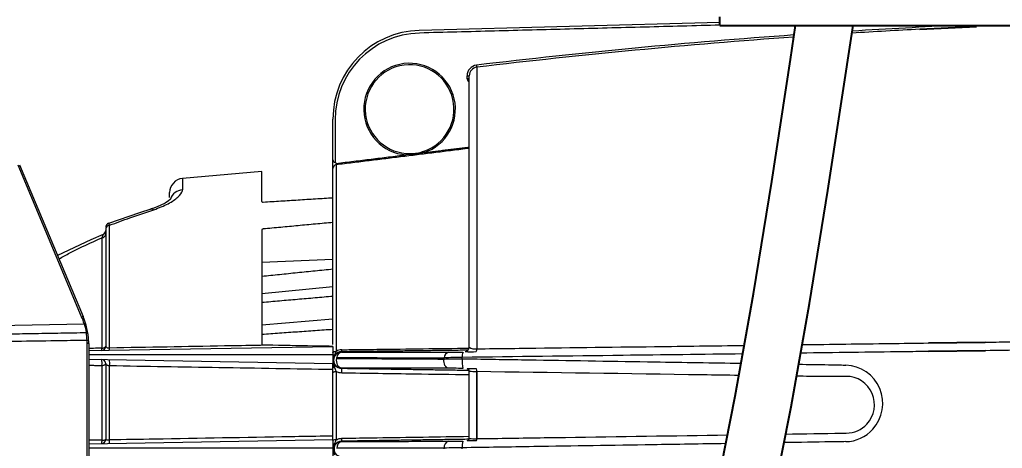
# Model space of a CAD drawing. Header units: inches. Extents: x 1 to 63.1, y 0.7 to 40.3.
# Drawn here: x 5.49 to 12.41, y 12.8 to 15.81 of the extents above; entities that cross this region are included whole.
import ezdxf

# ---------------------------------------------------------------- set-up
doc = ezdxf.new("R2010")
doc.units = ezdxf.units.IN
doc.header["$MEASUREMENT"] = 0
doc.layers.add('DIM', color=1, linetype='Continuous')
doc.layers.add('OBJECT', color=7, linetype='Continuous')
doc.styles.add('Arial', font='arial.ttf')
doc.dimstyles.new('ANSI .40', dxfattribs={"dimscale": 2.666667, "dimtxt": 0.4, "dimasz": 0.5, "dimexe": 0.4, "dimexo": 0.4, "dimgap": 0.2, "dimtad": 0, "dimtih": 1, "dimtoh": 1, "dimzin": 4, "dimdsep": 46, "dimtxsty": 'Arial', "dimcen": 0.2, "dimadec": 0, "dimazin": 0, "dimtfac": 0.75, "dimtofl": 0, "dimtmove": 0, "dimatfit": 3, "dimfxl": 1, "dimfrac": 1, "dimtolj": 1, "dimtzin": 0, "dimarcsym": 0})

# ---------------------------------------------------------------- blocks, each defined once
blk = doc.blocks.new('*D4')
at = {"layer": 'Defpoints', "color": 0, "transparency": 16777216}
for p in [(13.3715, 26.8592), (3.4215, 12.4782), (13.294, 12.4782)]:
    blk.add_point(p, dxfattribs=at)
at = {"layer": 'DIM', "color": 0, "lineweight": -2, "transparency": 16777216}
for p, q in [((12.9715, 26.8592), (3.0215, 26.8592)), ((3.4215, 26.3592), (3.4215, 20.4592)), ((3.4215, 12.9782), (3.4215, 18.8782)), ((12.894, 12.4782), (3.0215, 12.4782))]:
    blk.add_line(p, q, dxfattribs=at)
at = {"layer": 'DIM', "color": 0, "transparency": 16777216}
for points in [[(3.3381, 26.3592), (3.5048, 26.3592), (3.4215, 26.8592)], [(3.3381, 12.9782), (3.5048, 12.9782), (3.4215, 12.4782)]]:
    blk.add_solid(points, dxfattribs=at)
at = {"layer": 'DIM', "color": 0, "transparency": 16777216, "insert": (3.4215, 19.6687), "char_height": 0.4, "attachment_point": 5, "style": 'Arial'}
blk.add_mtext('\\A1;12.72-14.38\\P[323mm] - [365mm]', dxfattribs=at)

msp = doc.modelspace()

# ---------------------------------------------------------------- linework, layer by layer
at = {"layer": 'OBJECT', "linetype": 'Continuous', "lineweight": 15}
for p, q in [((10.419, 15.793), (8.3026, 15.7376)), ((8.707, 15.4783), (8.707, 13.4966)), ((8.639, 15.3957), (8.639, 15.418)), ((8.654, 13.5072), (8.654, 15.4184)), ((7.694, 14.8257), (7.694, 15.1128)), ((7.709, 15.1072), (7.709, 14.8084)), ((5.9246, 13.7224), (5.4775, 14.7882)), ((5.4879, 14.7909), (5.9351, 13.7251)), ((7.194, 14.7444), (6.6353, 14.6955)), ((7.194, 14.533), (7.194, 14.7444)), ((7.694, 13.5261), (7.694, 14.7666)), ((7.7159, 14.7913), (7.7159, 13.4789)), ((6.6353, 14.6955), (6.6353, 14.6158)), ((6.544, 14.5611), (6.544, 14.5959)), ((6.094, 14.3401), (6.094, 13.5153)), ((6.1214, 13.5022), (6.1214, 14.3661)), ((7.194, 14.3334), (7.194, 13.5225)), ((6.0676, 14.2786), (6.0676, 13.5009)), ((7.694, 14.1243), (7.194, 14.1034)), ((7.694, 13.9335), (7.194, 13.8829)), ((7.694, 13.7062), (7.194, 13.6624)), ((5.2233, 13.66), (5.9425, 13.6725)), ((5.9628, 11.4213), (5.9628, 13.536)), ((5.974, 13.5317), (5.974, 11.4257)), ((5.974, 13.4838), (7.694, 13.5138)), ((7.7541, 13.473), (7.754, 13.476)), ((8.477, 13.4246), (8.477, 13.4325)), ((8.6048, 13.4268), (8.6048, 13.4364)), ((8.6244, 13.4773), (8.6244, 13.4774)), ((5.974, 13.4238), (7.694, 13.3938)), ((6.0676, 13.3795), (6.0676, 12.8544)), ((6.094, 13.3922), (6.094, 12.8597)), ((6.1214, 12.8555), (6.1214, 13.3789)), ((7.7541, 13.3616), (7.754, 13.3599)), ((7.694, 12.8514), (7.694, 13.3525)), ((7.7159, 13.3371), (7.7159, 12.8555)), ((8.6393, 13.3549), (8.6393, 13.3554)), ((8.654, 12.8663), (8.654, 13.3404)), ((8.7069, 12.8643), (8.7069, 13.3363)), ((8.7072, 13.3363), (8.7072, 12.8643)), ((5.974, 12.8281), (7.694, 12.8582)), ((7.7541, 12.844), (7.7541, 12.8464)), ((8.6393, 12.8513), (8.6393, 12.8518)), ((8.477, 12.7925), (8.477, 12.7982)), ((8.6048, 12.7926), (8.6048, 12.8003))]:
    msp.add_line(p, q, dxfattribs=at)
at = {"layer": 'OBJECT'}
for p, q in [((10.419, 15.7728), (10.419, 15.8328)), ((10.419, 15.7728), (16.169, 15.7728)), ((11.8272, 15.7457), (12.2268, 15.7651)), ((11.8877, 13.5379), (12.2877, 13.5434)), ((12.2894, 13.4834), (11.8894, 13.478))]:
    msp.add_line(p, q, dxfattribs=at)
for points in [[(10.398, 12.5091), (10.5272, 13.163), (10.6556, 13.8838), (10.7847, 14.673), (10.9159, 15.5322), (10.9508, 15.7728)], [(10.7896, 12.4268), (10.9205, 13.0892), (11.05, 13.8164), (11.1799, 14.6105), (11.3574, 15.7728)]]:
    msp.add_lwpolyline(points, dxfattribs=at)
at = {"layer": 'OBJECT', "linetype": 'Continuous', "lineweight": 15, "flags": 128}
for points in [[(6.5523, 14.5517), (6.5526, 14.5522), (6.5482, 14.5478), (6.5351, 14.5374), (6.5117, 14.5226), (6.4771, 14.505), (6.4321, 14.487), (6.4115, 14.4807)], [(6.4122, 14.4804), (6.3309, 14.4546), (6.1137, 14.3796)], [(6.4122, 14.4804), (6.422, 14.4806), (6.4332, 14.4754)], [(6.0755, 14.3003), (5.9884, 14.2632), (5.7552, 14.1538)], [(5.9736, 13.5521), (5.9733, 13.553), (5.9726, 13.5539), (5.9716, 13.5547), (5.9701, 13.5553), (5.9684, 13.5558), (5.9665, 13.5561), (5.9645, 13.5562), (5.9624, 13.5562)], [(5.974, 13.5317), (5.9738, 13.5326), (5.9731, 13.5335), (5.972, 13.5343), (5.9706, 13.535), (5.9689, 13.5355), (5.967, 13.5359), (5.9649, 13.536), (5.9628, 13.536)], [(6.0676, 13.5009), (6.073, 13.5015), (6.078, 13.5025), (6.0825, 13.5039), (6.0865, 13.5057), (6.0897, 13.5078), (6.092, 13.5102), (6.0935, 13.5127), (6.094, 13.5153)], [(7.694, 13.4682), (7.6944, 13.4702), (7.6956, 13.472), (7.6976, 13.4738), (7.7003, 13.4754), (7.7036, 13.4767), (7.7074, 13.4778), (7.7115, 13.4785), (7.7159, 13.4789)], [(7.7541, 13.3616), (7.7462, 13.3633), (7.7388, 13.3676), (7.7322, 13.3745), (7.7269, 13.3834), (7.723, 13.3939), (7.7208, 13.4056), (7.7205, 13.4176), (7.722, 13.4295)], [(6.0676, 13.3795), (6.073, 13.38), (6.078, 13.3809), (6.0825, 13.3821), (6.0865, 13.3837), (6.0897, 13.3856), (6.092, 13.3877), (6.0935, 13.3899), (6.094, 13.3922)], [(7.705, 13.3658), (7.7068, 13.3681), (7.7083, 13.3704), (7.7095, 13.3726), (7.7104, 13.3746), (7.7109, 13.3765), (7.7111, 13.3782), (7.7109, 13.3796), (7.7103, 13.3807)], [(8.5091, 13.3598), (8.5016, 13.3613), (8.4946, 13.3654), (8.4882, 13.3719), (8.483, 13.3803), (8.4791, 13.3903), (8.4768, 13.4014), (8.476, 13.413), (8.477, 13.4246)], [(7.694, 13.3279), (7.6944, 13.3295), (7.6956, 13.3312), (7.6976, 13.3327), (7.7003, 13.334), (7.7036, 13.3352), (7.7074, 13.3361), (7.7115, 13.3367), (7.7159, 13.3371)]]:
    msp.add_lwpolyline(points, dxfattribs=at)
at = {"layer": 'OBJECT', "linetype": 'Continuous', "lineweight": 15}
for centre, radius, start, end in [((8.319, 15.1128), 0.625, 91.5, 180), ((8.3199, 15.1082), 0.611, 91.58763, 180.09036), ((14.3545, -32.0945), 47.9069, 93.02392, 93.59675), ((14.2482, -30.9911), 46.8132, 92.62976, 93.54793), ((14.3545, -32.0945), 47.9069, 92.3283, 92.54544), ((14.2482, -30.9911), 46.8132, 94.0512, 96.80007), ((14.3545, -32.0945), 47.9069, 94.08848, 96.76999), ((8.234, 15.1834), 0.3225, 288.5241, 265.53653), ((8.234, 15.1832), 0.3125, 288.5241, 265.53653), ((8.7142, 15.4181), 0.0752, 96.80073, 180.09434), ((8.7142, 15.4185), 0.0602, 96.87446, 180.10708), ((16.396, 16.3916), 7.7431, 186.66576, 186.77359), ((8.6428, 15.5611), 0.1431, 268.50582, 274.50074), ((8.6418, 15.3698), 0.0261, 62.22396, 96.18335), ((8.6887, 15.412), 0.0523, 198.16847, 228.40032), ((8.6177, 15.3459), 0.0542, 47.95121, 66.81561), ((7.9493, 14.7504), 0.4075, 18.18737, 19.55739), ((7.7184, 14.8317), 0.0252, 193.7544, 247.86662), ((8.7372, 14.8231), 0.5298, 174.74192, 175.79543), ((7.7189, 14.7666), 0.0249, 96.8652, 179.90111), ((7.8047, 14.9356), 0.1592, 233.03014, 237.40217), ((5.7291, 15.3815), 2.0726, 343.45511, 343.74726), ((6.644, 14.5959), 0.1, 95, 180), ((6.6427, 14.5166), 0.0994, 94.28408, 159.91506), ((6.064, 14.3285), 0.03, 292.48317, 359.99615), ((6.124, 14.3518), 0.03, 110.03756, 180.00306), ((6.1218, 14.3382), 0.0278, 90.81005, 176.1551), ((6.0666, 14.306), 0.0274, 272.11139, 355.80945), ((5.9342, 13.7066), 0.0185, 87.3285, 121.25068), ((5.4728, 13.5329), 0.49, 16.55722, 22.76), ((5.474, 13.5317), 0.5, 2.34516, 22.76), ((5.9507, 13.6547), 0.0197, 82.49481, 114.76904), ((26.5379, 19.1581), 21.3135, 194.91453, 195.0846), ((0.4218, 13.2295), 5.5502, 3.37466, 3.94605), ((5.959, 13.6014), 0.01, 8.18239, 91), ((6.064, 13.5153), 0.03, 271, 0), ((6.0418, 13.498), 0.0261, 330.87896, 6.36213), ((6.085, 13.4989), 0.0365, 339.81277, 5.20986), ((8.6238, 13.5076), 0.0302, 271.14627, 0.27214), ((8.624, 13.5072), 0.03, 270.8177, 359.99572), ((8.6935, 13.5668), 0.0714, 236.43364, 280.92386), ((8.6667, 13.4926), 0.0405, 336.88162, 5.65843), ((7.7878, 13.4103), 0.094, 151.75989, 208.24011), ((7.7543, 13.4179), 0.0576, 140.0478, 220.24182), ((7.7153, 13.4348), 0.0225, 117.24883, 142.03723), ((7.755, 13.4173), 0.0557, 91.013, 269.05194), ((7.7074, 13.4595), 0.00532, 242.81306, 300.60724), ((7.7549, 13.418), 0.058, 90.82341, 140.45554), ((7.7579, 13.4065), 0.0837, 90.84679, 120.10374), ((7.722, 13.4328), 0.0033, 91.35422, 269.24453), ((7.7623, 13.4335), 0.0404, 101.76929, 176.24854), ((9.7722, 363.0212), 349.5911, 269.663968, 269.787723), ((7.7258, 13.4886), 0.0309, 335.8922, 2.96221), ((8.5187, 13.4319), 0.0417, 103.02682, 179.19178), ((8.661, 9.5265), 3.9103, 90.82352, 92.6967), ((8.7559, 13.4043), 0.1527, 171.53664, 197.35555), ((8.6799, 13.4441), 0.0755, 157.31207, 185.81599), ((8.6696, 14.304), 0.828, 266.86958, 272.37612), ((6.064, 13.3922), 0.03, 0, 89), ((5.9836, 13.3948), 0.0854, 349.67092, 18.7179), ((6.008, 13.3945), 0.1145, 352.14455, 13.50413), ((7.7032, 13.4112), 0.0454, 258.31396, 272.23822), ((7.7549, 13.4179), 0.058, 219.83031, 269.19364), ((7.685, 13.3374), 0.0726, 350.79716, 17.9765), ((11.2961, 13.1118), 0.2704, 317.99579, 87.79771), ((8.6758, 12.2161), 1.1399, 88.51435, 91.83765), ((8.639, 13.3404), 0.015, 0.00426, 89.00462), ((8.639, 13.3399), 0.015, 47.69201, 89.00099), ((8.64, 13.3426), 0.0121, 42.47593, 84.34551), ((8.639, 13.3399), 0.015, 0.00119, 47.69212), ((8.7026, 13.6282), 0.292, 260.41151, 270.83473), ((8.6701, 13.3425), 0.0376, 350.52765, 20.27646), ((8.6641, 13.3426), 0.0433, 351.6108, 17.40287), ((8.7051, 13.3876), 0.0514, 271.95198, 272.28902), ((11.3083, 13.1034), 0.1996, 316.89636, 90.05833), ((11.3069, 13.1052), 0.2019, 270.71862, 316.81977), ((11.3004, 13.1081), 0.2647, 271.04623, 317.96975), ((6.064, 12.8597), 0.03, 271, 0), ((6.0174, 12.8482), 0.0506, 338.53045, 7.00616), ((6.0734, 12.8938), 0.0399, 261.69287, 301.09473), ((6.1151, 12.9055), 0.0504, 245.2434, 277.17598), ((6.0519, 12.8488), 0.0698, 344.90762, 5.45479), ((7.7111, 12.82), 0.0358, 82.21531, 118.59282), ((7.7081, 12.8139), 0.0144, 102.79067, 170.43216), ((7.7854, 12.7888), 0.0894, 154.10744, 205.89256), ((7.7546, 12.7914), 0.0547, 142.86672, 217.23108), ((7.755, 12.7912), 0.0529, 90.99437, 269.00566), ((7.7188, 12.8451), 0.0221, 231.12662, 248.99124), ((7.7549, 12.7914), 0.055, 90.82651, 143.09672), ((7.7664, 12.8011), 0.0446, 105.99549, 185.65477), ((7.7123, 12.8622), 0.0447, 339.26226, 6.46118), ((8.5218, 12.8032), 0.0451, 106.32058, 186.43147), ((8.7103, 12.8124), 0.1062, 160.68776, 186.52132), ((8.639, 12.8663), 0.015, 270.99538, 359.99574), ((8.639, 12.8668), 0.015, 270.9982, 325.72549), ((8.6742, 13.6578), 0.8072, 267.51657, 272.21006), ((8.6394, 12.8659), 0.0141, 277.38263, 327.72788), ((8.639, 12.8668), 0.015, 325.72672, 359.99951), ((8.6902, 13.115), 0.2513, 261.71426, 273.80219), ((8.6821, 12.8611), 0.0253, 336.95942, 7.21608), ((8.6779, 12.861), 0.0291, 340.32044, 6.45117), ((8.7051, 12.9782), 0.114, 270.8785, 271.03031), ((7.722, 12.7964), 0.000367, 90.87425, 269.13014)]:
    msp.add_arc(centre, radius, start, end, dxfattribs=at)
for points, degree in [([(10.419, 15.7742), (8.303, 15.7189)], 1), ([(8.654, 14.907), (7.7159, 14.7913)], 1), ([(8.3364, 14.8776), (8.654, 14.9168)], 1), ([(7.7189, 14.8015), (8.2089, 14.8619)], 1), ([(7.2037, 14.5294), (7.694, 14.5602)], 1), ([(7.694, 14.3857), (7.2037, 14.3399)], 1), ([(6.094, 14.2998), (6.094, 14.3076)], 1), ([(7.694, 14.0561), (7.194, 14.0059)], 1), ([(7.694, 13.8654), (7.194, 13.822)], 1), ([(5.2379, 13.5988), (5.9588, 13.6114)], 1), ([(7.694, 13.6325), (7.194, 13.5974)], 1), ([(5.9628, 13.536), (5.9624, 13.5562)], 1), ([(5.9736, 13.5521), (5.974, 13.5317)], 1), ([(7.2295, 13.5219), (7.194, 13.5225)], 1), ([(8.6456, 13.4868), (7.754, 13.476)], 1), ([(7.754, 13.476), (7.754, 13.476)], 1), ([(7.754, 13.473), (7.7541, 13.473)], 1), ([(7.7541, 13.473), (8.5093, 13.4725)], 1), ([(5.974, 13.3811), (6.0676, 13.3795)], 1), ([(7.694, 13.3667), (7.694, 13.3846)], 1), ([(7.698, 13.3647), (7.694, 13.3645)], 1), ([(7.754, 13.3599), (8.6524, 13.3463)], 1), ([(8.5091, 13.3598), (7.7541, 13.3616)], 1), ([(10.9738, 13.3882), (11.0437, 13.3871), (11.1137, 13.3859), (11.1837, 13.3848)], 3), ([(11.3081, 13.303), (11.1868, 13.3026)], 1), ([(10.8825, 12.897), (11.0141, 12.899), (11.1458, 12.9009), (11.2774, 12.9029)], 3), ([(11.2774, 12.9029), (11.3094, 12.9033)], 1), ([(8.6501, 12.8601), (7.7541, 12.8464)], 1), ([(7.7541, 12.844), (8.5091, 12.8465)], 1)]:
    msp.add_open_spline(points, degree=degree, dxfattribs=at)
for points, knots in [([(8.2097, 14.8716), (8.2387, 14.8714), (8.2808, 14.8711), (8.3208, 14.8831), (8.3333, 14.8869)], [0, 0, 0, 0, 0.689497, 1, 1, 1, 1]), ([(7.694, 14.7666), (7.694, 14.7667), (7.694, 14.7672), (7.694, 14.7698), (7.694, 14.7771), (7.694, 14.786), (7.694, 14.796), (7.694, 14.8066), (7.694, 14.8175), (7.694, 14.8232), (7.694, 14.8257)], [0, 0, 0, 0, 0.022263, 0.172986, 0.324528, 0.476037, 0.573112, 0.725601, 0.877165, 1, 1, 1, 1]), ([(8.3364, 14.8776), (8.3234, 14.8749), (8.2814, 14.866), (8.2385, 14.8636), (8.2089, 14.8619)], [0, 0, 0, 0, 0.309237, 1, 1, 1, 1]), ([(6.4332, 14.4754), (6.4687, 14.4889), (6.5403, 14.5163), (6.6093, 14.5654), (6.6339, 14.5981), (6.6351, 14.6132), (6.6353, 14.6158)], [0, 0, 0, 0, 0.304165, 0.612213, 0.935018, 1, 1, 1, 1]), ([(6.1214, 14.3661), (6.169, 14.3838), (6.2723, 14.4223), (6.3768, 14.4568), (6.4332, 14.4754)], [0, 0, 0, 0, 0.460735, 1, 1, 1, 1]), ([(7.194, 14.533), (7.1941, 14.5325), (7.1943, 14.5315), (7.1961, 14.5304), (7.1986, 14.5296), (7.2013, 14.5293), (7.2031, 14.5294), (7.2037, 14.5294)], [0, 0, 0, 0, 0.219651, 0.439264, 0.659733, 0.880541, 1, 1, 1, 1]), ([(6.094, 14.3481), (6.094, 14.3477), (6.094, 14.3464), (6.094, 14.3426), (6.094, 14.3401)], [0, 0, 0, 0, 0.340914, 1, 1, 1, 1]), ([(6.1214, 14.3661), (6.1205, 14.3689), (6.118, 14.3766), (6.1153, 14.3816), (6.114, 14.3796), (6.1138, 14.3793)], [0, 0, 0, 0, 0.336894, 0.900861, 1, 1, 1, 1]), ([(7.2037, 14.3399), (7.2026, 14.3397), (7.2003, 14.3394), (7.1974, 14.3381), (7.1952, 14.3364), (7.1941, 14.3348), (7.194, 14.3337), (7.194, 14.3334)], [0, 0, 0, 0, 0.21974, 0.439443, 0.659967, 0.880761, 1, 1, 1, 1]), ([(5.765, 14.1304), (5.7904, 14.1442), (5.8893, 14.1983), (5.9916, 14.2444), (6.0676, 14.2786)], [0, 0, 0, 0, 0.25619, 1, 1, 1, 1]), ([(6.0756, 14.3001), (6.0746, 14.2993), (6.0723, 14.2974), (6.0694, 14.2856), (6.0676, 14.2786)], [0, 0, 0, 0, 0.404134, 1, 1, 1, 1]), ([(5.9624, 13.5562), (5.9001, 13.5552), (5.6552, 13.5513), (5.4102, 13.5474), (5.2275, 13.5446)], [0, 0, 0, 0, 0.25403, 1, 1, 1, 1]), ([(6.0676, 13.5009), (6.0478, 13.5005), (6.0166, 13.5), (5.9854, 13.4994), (5.974, 13.4992)], [0, 0, 0, 0, 0.635156, 1, 1, 1, 1]), ([(6.094, 13.5153), (6.0944, 13.5136), (6.0951, 13.5101), (6.1007, 13.5062), (6.1069, 13.504), (6.1124, 13.5028), (6.1169, 13.5023), (6.1204, 13.5022), (6.1214, 13.5022)], [0, 0, 0, 0, 0.29554, 0.57572, 0.740311, 0.809198, 0.945635, 1, 1, 1, 1]), ([(7.2295, 13.5219), (7.2096, 13.5215), (7.11, 13.5198), (6.7406, 13.5132), (6.3912, 13.507), (6.1214, 13.5022)], [0, 0, 0, 0, 0.053919, 0.269597, 1, 1, 1, 1]), ([(7.694, 13.5138), (7.694, 13.5138), (7.6939, 13.5138), (7.6934, 13.5138), (7.6909, 13.5138), (7.6799, 13.514), (7.6345, 13.5148), (7.4822, 13.5175), (7.3383, 13.52), (7.2295, 13.5219)], [0, 0, 0, 0, 0.000975, 0.002308, 0.005826, 0.020094, 0.076658, 0.30233, 1, 1, 1, 1]), ([(7.694, 13.5138), (7.694, 13.5132), (7.694, 13.5121), (7.694, 13.5024), (7.694, 13.4875), (7.694, 13.4704), (7.694, 13.4587), (7.694, 13.4538)], [0, 0, 0, 0, 0.19834, 0.412972, 0.627088, 0.843128, 1, 1, 1, 1]), ([(7.7567, 13.4902), (7.7732, 13.4904), (7.8558, 13.4914), (8.1546, 13.4952), (8.4368, 13.4987), (8.653, 13.5014)], [0, 0, 0, 0, 0.055317, 0.276587, 1, 1, 1, 1]), ([(8.707, 13.4966), (8.7269, 13.4969), (8.8262, 13.4981), (9.2434, 13.5034), (9.8513, 13.5111), (10.3805, 13.518), (10.5909, 13.5207)], [0, 0, 0, 0, 0.0150935, 0.0754676, 0.3169756, 0.4763177, 0.4763177, 0.4763177, 0.4763177]), ([(10.9983, 13.5261), (11.2037, 13.5288), (11.5002, 13.5327), (11.7967, 13.5367), (11.8877, 13.5379)], [0.5790939, 0.5790939, 0.5790939, 0.5790939, 0.7344982, 0.8032794, 0.8032794, 0.8032794, 0.8032794]), ([(12.2877, 13.5434), (12.34, 13.5441), (12.4671, 13.5458), (12.5942, 13.5476), (12.669, 13.5486)], [0.90402329, 0.90402329, 0.90402329, 0.90402329, 0.94351379, 1, 1, 1, 1]), ([(7.694, 13.4538), (7.2841, 13.4538), (6.8331, 13.4538), (6.3412, 13.4538), (6.2182, 13.4538), (6.0957, 13.4538), (6.0144, 13.4538), (5.974, 13.4538)], [0, 0, 0, 0, 0.71491, 0.786401, 0.857893, 0.929384, 1, 1, 1, 1]), ([(7.694, 13.4538), (7.694, 13.4476), (7.694, 13.4346), (7.694, 13.4168), (7.694, 13.4029), (7.694, 13.395), (7.694, 13.3941), (7.694, 13.3938)], [0, 0, 0, 0, 0.19834, 0.412972, 0.627088, 0.843128, 1, 1, 1, 1]), ([(7.7159, 13.4789), (7.7155, 13.4777), (7.712, 13.4689), (7.7082, 13.4613), (7.705, 13.4548)], [0, 0, 0, 0, 0.140151, 1, 1, 1, 1]), ([(7.722, 13.4295), (7.7483, 13.4293), (7.8799, 13.4284), (8.1311, 13.4267), (8.3573, 13.4253), (8.477, 13.4246)], [0, 0, 0, 0, 0.105274, 0.526371, 1, 1, 1, 1]), ([(8.477, 13.4246), (8.4928, 13.4252), (8.5309, 13.4267), (8.5775, 13.4268), (8.6048, 13.4268)], [0, 0, 0, 0, 0.41433, 1, 1, 1, 1]), ([(8.5093, 13.4725), (8.527, 13.4726), (8.5577, 13.4726), (8.5946, 13.473), (8.6102, 13.4732)], [0, 0, 0, 0, 0.576763, 1, 1, 1, 1]), ([(10.5803, 13.4608), (10.2991, 13.4572), (9.6397, 13.4489), (8.9821, 13.441), (8.6048, 13.4364)], [0.5130998, 0.5130998, 0.5130998, 0.5130998, 0.7206035, 1, 1, 1, 1]), ([(8.6048, 13.4268), (8.6395, 13.4263), (8.813, 13.4235), (9.2646, 13.4162), (9.8845, 13.4062), (10.3658, 13.3983), (10.5685, 13.395)], [0, 0, 0, 0, 0.0404952, 0.2024774, 0.5265021, 0.7619446, 0.7619446, 0.7619446, 0.7619446]), ([(11.8894, 13.478), (11.8299, 13.4772), (11.5292, 13.4732), (11.2286, 13.4692), (10.9876, 13.4661)], [0.1913675, 0.1913675, 0.1913675, 0.1913675, 0.2351871, 0.4129264, 0.4129264, 0.4129264, 0.4129264]), ([(12.669, 13.4886), (12.6294, 13.4881), (12.5028, 13.4863), (12.3763, 13.4846), (12.2894, 13.4834)], [0, 0, 0, 0, 0.02916761, 0.09316331, 0.09316331, 0.09316331, 0.09316331]), ([(6.094, 13.3922), (6.0941, 13.3914), (6.0944, 13.3891), (6.0975, 13.3857), (6.1036, 13.3824), (6.1094, 13.3807), (6.1153, 13.3795), (6.1185, 13.3792), (6.1214, 13.3789)], [0, 0, 0, 0, 0.153988, 0.403621, 0.621596, 0.816233, 0.835213, 1, 1, 1, 1]), ([(6.1214, 13.3789), (6.378, 13.3746), (6.9022, 13.3658), (7.4264, 13.357), (7.694, 13.3525)], [0, 0, 0, 0, 0.489597, 1, 1, 1, 1]), ([(7.694, 13.3525), (7.694, 13.3557), (7.694, 13.3622), (7.694, 13.3724), (7.694, 13.3816), (7.694, 13.3888), (7.694, 13.3931), (7.694, 13.3936), (7.694, 13.3938)], [0, 0, 0, 0, 0.171523, 0.343061, 0.514331, 0.685789, 0.857933, 1, 1, 1, 1]), ([(7.694, 13.3279), (7.694, 13.3361), (7.694, 13.3488), (7.694, 13.362), (7.694, 13.3667)], [0, 0, 0, 0, 0.642386, 1, 1, 1, 1]), ([(7.705, 13.3658), (7.7064, 13.362), (7.71, 13.3521), (7.7137, 13.3428), (7.7159, 13.3371)], [0, 0, 0, 0, 0.391249, 1, 1, 1, 1]), ([(8.6101, 13.3588), (8.5885, 13.3591), (8.5516, 13.3596), (8.5216, 13.3597), (8.5091, 13.3598)], [0, 0, 0, 0, 0.584808, 1, 1, 1, 1]), ([(11.1837, 13.3848), (11.2186, 13.3841), (11.2596, 13.3833), (11.3005, 13.3821), (11.3065, 13.3819)], [0, 0, 0, 0, 0.853893, 1, 1, 1, 1]), ([(7.7567, 13.3258), (7.7504, 13.3263), (7.7359, 13.3273), (7.7232, 13.3335), (7.7159, 13.3371)], [0, 0, 0, 0, 0.433277, 1, 1, 1, 1]), ([(8.654, 13.3128), (8.5263, 13.3147), (8.2272, 13.319), (7.9281, 13.3233), (7.7567, 13.3258)], [0, 0, 0, 0, 0.426823, 1, 1, 1, 1]), ([(8.6425, 13.3546), (8.6416, 13.3547), (8.6396, 13.3548), (8.6394, 13.3548), (8.6393, 13.3549)], [0, 0, 0, 0, 0.442368, 1, 1, 1, 1]), ([(10.5533, 13.3094), (10.4677, 13.3106), (9.8523, 13.3196), (9.237, 13.3286), (8.7072, 13.3363)], [0.1656067, 0.1656067, 0.1656067, 0.1656067, 0.2815842, 1, 1, 1, 1]), ([(11.1868, 13.3026), (11.1423, 13.3025), (11.0662, 13.3024), (10.9902, 13.3032), (10.9587, 13.3035)], [0, 0, 0, 0, 0.5001751, 0.85418, 0.85418, 0.85418, 0.85418]), ([(7.694, 12.8829), (7.6741, 12.8825), (7.5744, 12.8808), (7.156, 12.8735), (6.6518, 12.8647), (6.2272, 12.8573), (6.1214, 12.8555)], [0, 0, 0, 0, 0.038008, 0.190039, 0.798163, 1, 1, 1, 1]), ([(7.694, 12.8582), (7.694, 12.8585), (7.694, 12.8592), (7.694, 12.8644), (7.694, 12.872), (7.694, 12.8788), (7.694, 12.8825), (7.694, 12.8829)], [0, 0, 0, 0, 0.242889, 0.485801, 0.728123, 0.969552, 1, 1, 1, 1]), ([(7.7567, 12.8672), (7.7732, 12.8675), (7.8559, 12.8688), (8.155, 12.8734), (8.4376, 12.8777), (8.654, 12.881)], [0, 0, 0, 0, 0.055307, 0.276534, 1, 1, 1, 1]), ([(8.7072, 12.8643), (8.7171, 12.8644), (8.7666, 12.8652), (8.9746, 12.8683), (9.5534, 12.877), (10.0927, 12.8851), (10.4734, 12.8908)], [0, 0, 0, 0, 0.0115594, 0.057797, 0.2427475, 0.6872112, 0.6872112, 0.6872112, 0.6872112]), ([(6.0676, 12.8544), (6.0478, 12.8541), (6.0166, 12.8535), (5.9854, 12.853), (5.974, 12.8528)], [0, 0, 0, 0, 0.63586, 1, 1, 1, 1]), ([(7.694, 12.8582), (7.694, 12.8576), (7.694, 12.8564), (7.694, 12.8468), (7.694, 12.8319), (7.694, 12.8148), (7.694, 12.8031), (7.694, 12.7982)], [0, 0, 0, 0, 0.19834, 0.412972, 0.627088, 0.843128, 1, 1, 1, 1]), ([(7.7159, 12.8555), (7.7156, 12.8546), (7.7122, 12.845), (7.7084, 12.8361), (7.705, 12.8279)], [0, 0, 0, 0, 0.088017, 1, 1, 1, 1]), ([(7.7159, 12.8555), (7.7208, 12.8581), (7.7335, 12.8649), (7.7478, 12.8664), (7.7567, 12.8672)], [0, 0, 0, 0, 0.381418, 1, 1, 1, 1]), ([(8.5091, 12.8465), (8.5276, 12.8466), (8.5586, 12.8468), (8.5953, 12.8473), (8.6101, 12.8475)], [0, 0, 0, 0, 0.595857, 1, 1, 1, 1]), ([(10.4614, 12.8296), (10.289, 12.8269), (9.8376, 12.8196), (9.2187, 12.8098), (8.7726, 12.8029), (8.6048, 12.8003)], [0.3119922, 0.3119922, 0.3119922, 0.3119922, 0.5033339, 0.8130978, 1, 1, 1, 1]), ([(8.6393, 12.8518), (8.6393, 12.8518), (8.6394, 12.8519), (8.6411, 12.852), (8.6412, 12.852)], [0, 0, 0, 0, 0.955982, 1, 1, 1, 1]), ([(11.3052, 12.8434), (11.2703, 12.8428), (11.1254, 12.8405), (10.9805, 12.8381), (10.8705, 12.8363)], [0, 0, 0, 0, 0.0387137, 0.1606669, 0.1606669, 0.1606669, 0.1606669]), ([(7.694, 12.7982), (7.2841, 12.7982), (6.8331, 12.7982), (6.3412, 12.7982), (6.2182, 12.7982), (6.0957, 12.7982), (6.0144, 12.7982), (5.974, 12.7982)], [0, 0, 0, 0, 0.71491, 0.786401, 0.857893, 0.929384, 1, 1, 1, 1]), ([(7.694, 12.7982), (7.694, 12.7919), (7.694, 12.779), (7.694, 12.7612), (7.694, 12.7472), (7.694, 12.7394), (7.694, 12.7385), (7.694, 12.7382)], [0, 0, 0, 0, 0.19834, 0.412972, 0.627088, 0.843128, 1, 1, 1, 1]), ([(8.477, 12.7982), (8.4499, 12.7981), (8.3141, 12.7978), (8.0624, 12.7973), (7.838, 12.7969), (7.722, 12.7967)], [0, 0, 0, 0, 0.10781, 0.539052, 1, 1, 1, 1]), ([(8.6048, 12.8003), (8.586, 12.8), (8.5396, 12.7993), (8.5004, 12.7986), (8.477, 12.7982)], [0, 0, 0, 0, 0.404221, 1, 1, 1, 1])]:
    msp.add_open_spline(points, degree=3, knots=knots, dxfattribs=at)

# ---------------------------------------------------------------- dimensions: what is measured, and where the dimension line sits
at = {"layer": 'DIM'}
dim = msp.add_linear_dim(base=(3.4215, 12.4782), p1=(13.3715, 26.8592), p2=(13.294, 12.4782), angle=90, text='12.72-<>\\P[323mm] - [365mm]', dimstyle='ANSI .40', dxfattribs=at)
dim.commit()
dim.dimension.update_dxf_attribs({"geometry": '*D4', "text_midpoint": (3.4215, 19.6687)})

doc.saveas('drawing.dxf')
